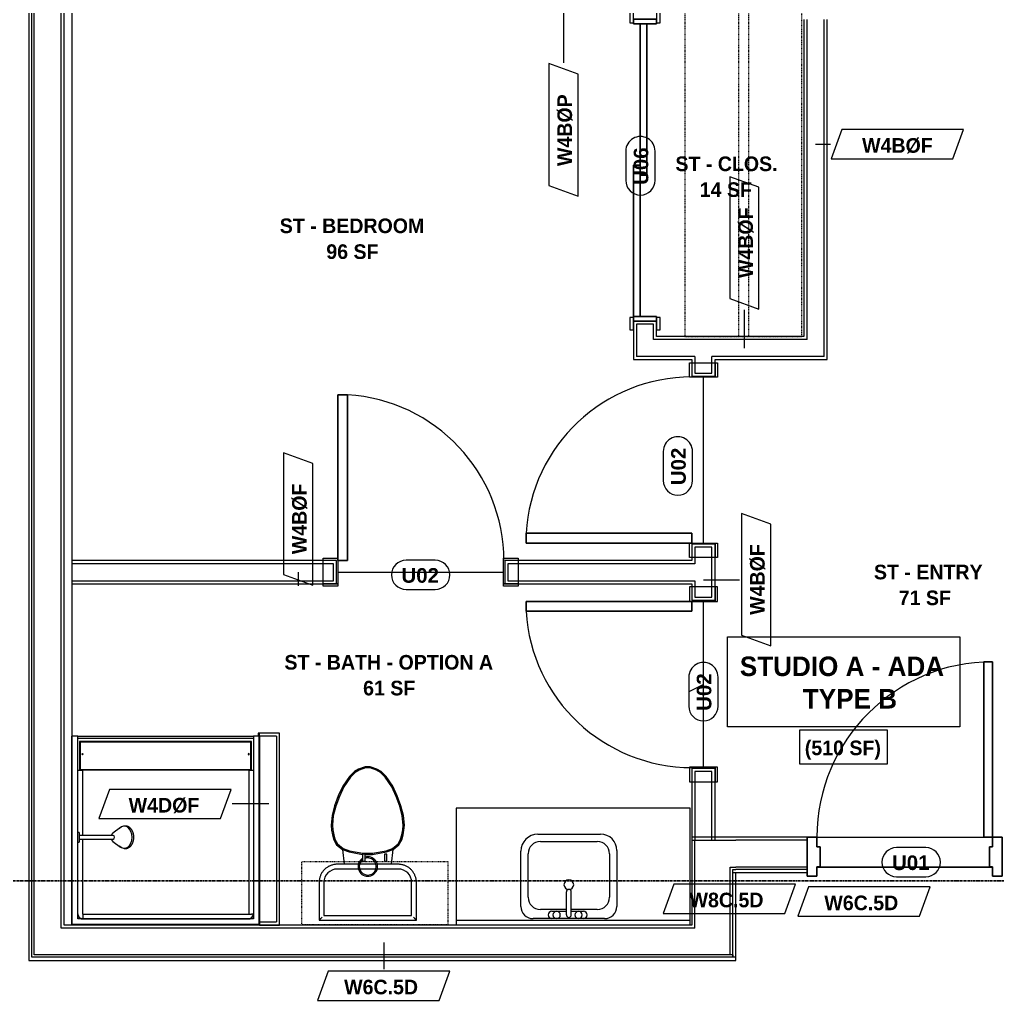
# Model space of a CAD drawing. Header units: inches. Extents: x -4058 to -1781, y 9814 to 12264.
# Drawn here: x -3412.2 to -3211.6, y 10442.7 to 10643.9 of the extents above; entities that cross this region are included whole.
import ezdxf

# ---------------------------------------------------------------- set-up
doc = ezdxf.new("R2010")
doc.units = ezdxf.units.IN
doc.header["$MEASUREMENT"] = 0
doc.linetypes.add('Dash', pattern=[0.25, 0.125, -0.125])
doc.linetypes.add('Grid Line 1_2_', pattern=[0.875, 0.5, -0.125, 0.125, -0.125])
for name, color, linetype, lineweight in [('0-1', 7, 'Continuous', 5), ('0-3', 8, 'Continuous', 9), ('A-AREA-IDEN', 2, 'Continuous', 9), ('A-DOOR-1', 7, 'Continuous', 9), ('A-DOOR-2', 10, 'Continuous', 30), ('A-DOOR-3', 31, 'Continuous', 9), ('A-DOOR-4', 31, 'Continuous', 30), ('A-DOOR-FRAM-2', 10, 'Continuous', 30), ('A-DOOR-FRAM-3', 31, 'Continuous', 30), ('A-DOOR-IDEN', 31, 'Continuous', 9), ('A-FLOR-1', 7, 'Continuous', 9), ('A-FLOR-2', 192, 'Continuous', 9), ('A-WALL', 113, 'Continuous', 18), ('A-WALL-2', 250, 'Continuous', 18), ('A-WALL-3', 113, 'Continuous', 9), ('A-WALL-IDEN', 211, 'Continuous', 9), ('I-WALL-1', 7, 'Continuous', 9), ('P-SANR-FIXT', 6, 'Continuous', 9), ('Q-CASE', 31, 'Continuous', 9), ('Q-CASE-1', 31, 'Dash', 9), ('Q-CASE-HDLN', 31, 'Dash', 9), ('S-GRID-1', 1, 'Grid Line 1_2_', 30)]:
    doc.layers.add(name, color=color, linetype=linetype, lineweight=lineweight)
doc.styles.add('Arial_B', font='arialbd.ttf', dxfattribs={"height": 3})
doc.styles.add('Century Gothic_B', font='GOTHICB.TTF', dxfattribs={"height": 3})
doc.styles.add('Century Gothic_B_1', font='GOTHICB.TTF', dxfattribs={"height": 4})

# ---------------------------------------------------------------- blocks, each defined once
blk = doc.blocks.new('CTR - 1st Phase - Shell_rvt-1-UNIT PLANS - 2ND FLOOR')
at = {"layer": 'A-FLOR-1'}
for p, q in [((-3248.64, 10470.04), (-3212.64, 10470.04)), ((-3212.64, 10470.04), (-3248.64, 10470.04))]:
    blk.add_line(p, q, dxfattribs=at)
blk = doc.blocks.new('HOLLOW METAL - UNIT DOOR-2191978-UNIT PLANS - 2ND FLOOR')
at = {"layer": 'A-DOOR-1'}
blk.add_arc((18, 3.875), 36, 90, 180, dxfattribs=at)
at = {"layer": 'A-DOOR-2'}
for p, q in [((18, 39.875), (16.25, 39.875)), ((16.25, 39.875), (16.25, 3.875)), ((18, 3.875), (18, 39.875)), ((16.25, 3.875), (18, 3.875))]:
    blk.add_line(p, q, dxfattribs=at)
at = {"layer": 'A-DOOR-FRAM-2'}
for p, q in [((-18, 3.875), (-20, 3.875)), ((-20, 3.875), (-20, -4.125)), ((-18, 1.9375), (-18, 3.875)), ((18, 3.875), (18, 1.9375)), ((20, 3.875), (18, 3.875)), ((20, -4.125), (20, 3.875)), ((-17.375, 1.9375), (-18, 1.9375)), ((-17.375, -2.1875), (-17.375, 1.9375)), ((18, 1.9375), (17.375, 1.9375)), ((17.375, 1.9375), (17.375, -2.1875)), ((-18, -4.125), (-18, -2.1875)), ((-18, -2.1875), (-17.375, -2.1875)), ((17.375, -2.1875), (18, -2.1875)), ((18, -2.1875), (18, -4.125)), ((-20, -4.125), (-18, -4.125)), ((18, -4.125), (20, -4.125))]:
    blk.add_line(p, q, dxfattribs=at)
blk = doc.blocks.new('CTR - 1st Phase - Common Walls_rvt-1-UNIT PLANS - 2ND FLOOR')
at = {"layer": 'A-WALL-2'}
for p, q in [((-3409.67, 10451.54), (-3409.67, 10843.41)), ((-3409.17, 10452.04), (-3409.17, 10843.41)), ((-3403.67, 10457.54), (-3403.67, 10843.41)), ((-3273.67, 10475.54), (-3266.42, 10475.54)), ((-3273.67, 10457.54), (-3273.67, 10475.54)), ((-3266.42, 10475.54), (-3265.3, 10475.54)), ((-3250.64, 10475.54), (-3265.3, 10475.54)), ((-3266.42, 10470.04), (-3265.92, 10470.04)), ((-3266.42, 10452.04), (-3266.42, 10470.04)), ((-3265.92, 10470.04), (-3265.3, 10470.04)), ((-3265.92, 10468.91), (-3265.92, 10469.54)), ((-3265.92, 10469.54), (-3265.3, 10469.54)), ((-3265.92, 10468.91), (-3265.92, 10469.54)), ((-3250.64, 10470.04), (-3265.3, 10470.04)), ((-3250.64, 10469.54), (-3265.3, 10469.54)), ((-3265.92, 10468.91), (-3265.3, 10468.91)), ((-3265.92, 10452.04), (-3265.92, 10468.91)), ((-3403.05, 10457.54), (-3403.67, 10457.54)), ((-3274.3, 10457.54), (-3403.05, 10457.54)), ((-3273.67, 10457.54), (-3274.3, 10457.54)), ((-3409.17, 10451.54), (-3409.67, 10451.54)), ((-3403.67, 10452.04), (-3409.17, 10452.04)), ((-3403.05, 10451.54), (-3409.17, 10451.54)), ((-3403.05, 10452.04), (-3403.67, 10452.04)), ((-3274.3, 10452.04), (-3403.05, 10452.04)), ((-3274.3, 10451.54), (-3403.05, 10451.54)), ((-3273.67, 10452.04), (-3274.3, 10452.04)), ((-3265.92, 10451.54), (-3274.3, 10451.54)), ((-3266.42, 10452.04), (-3273.67, 10452.04)), ((-3265.92, 10452.04), (-3266.42, 10452.04)), ((-3265.92, 10452.04), (-3265.92, 10451.54)), ((-3265.92, 10451.54), (-3265.92, 10452.04)), ((-3265.3, 10451.54), (-3265.92, 10451.54))]:
    blk.add_line(p, q, dxfattribs=at)
at = {"layer": 'I-WALL-1'}
for p, q in [((-3410.3, 10843.41), (-3410.3, 10450.91)), ((-3403.05, 10458.16), (-3403.05, 10843.41)), ((-3274.3, 10476.16), (-3274.3, 10458.16)), ((-3273.67, 10476.16), (-3274.3, 10476.16)), ((-3265.3, 10476.16), (-3273.67, 10476.16)), ((-3250.64, 10476.16), (-3265.3, 10476.16)), ((-3265.3, 10468.91), (-3250.64, 10468.91)), ((-3265.3, 10451.54), (-3265.3, 10468.91)), ((-3401.49, 10458.16), (-3403.05, 10458.16)), ((-3322.67, 10458.16), (-3362.99, 10458.16)), ((-3274.3, 10458.16), (-3274.67, 10458.16)), ((-3265.3, 10450.91), (-3265.3, 10451.54)), ((-3410.3, 10450.91), (-3409.67, 10450.91)), ((-3409.67, 10450.91), (-3403.05, 10450.91)), ((-3403.05, 10450.91), (-3274.3, 10450.91)), ((-3274.3, 10450.91), (-3265.3, 10450.91))]:
    blk.add_line(p, q, dxfattribs=at)
at = {"layer": '0-3'}
blk.add_blockref('HOLLOW METAL - UNIT DOOR-2191978-UNIT PLANS - 2ND FLOOR', (-3230.64, 10472.29), dxfattribs=at)
blk = doc.blocks.new('CTR - 1st Phase - Structure_rvt-1-UNIT PLANS - 2ND FLOOR')
at = {"layer": 'S-GRID-1'}
blk.add_line((-1781.27, 10467.19), (-4041.78, 10467.19), dxfattribs=at)
blk = doc.blocks.new('SLIDING - FLUSH - SLIDING - FLUSH - 5-0 x 6-8-3934327-UNIT PLANS - 2ND FLOOR')
at = {"layer": 'A-DOOR-3'}
for p, q in [((-30.25, 3), (-32.75, 3)), ((-32.75, 3), (-32.75, 2.25)), ((-32.75, 2.25), (-30.25, 2.25)), ((-30.25, 2.25), (-30.25, 3)), ((30.25, 3), (30.25, 2.25)), ((32.75, 3), (30.25, 3)), ((30.25, 2.25), (32.75, 2.25)), ((32.75, 2.25), (32.75, 3)), ((-30.25, -2.5), (-32.75, -2.5)), ((-32.75, -2.5), (-32.75, -3.25)), ((-32.75, -3.25), (-30.25, -3.25)), ((-30.25, -3.25), (-30.25, -2.5)), ((32.75, -2.5), (30.25, -2.5)), ((30.25, -2.5), (30.25, -3.25)), ((30.25, -3.25), (32.75, -3.25)), ((32.75, -3.25), (32.75, -2.5))]:
    blk.add_line(p, q, dxfattribs=at)
at = {"layer": 'A-DOOR-4'}
for p, q in [((1, 2.25), (-30, 2.25)), ((-30, 2.25), (-30, 0.87)), ((1, 0.87), (1, 2.25)), ((-30, 0.87), (1, 0.87)), ((30, 0.87), (-1, 0.87)), ((-1, 0.87), (-1, -0.5)), ((30, -0.5), (30, 0.87)), ((-1, -0.5), (30, -0.5))]:
    blk.add_line(p, q, dxfattribs=at)
at = {"layer": 'A-DOOR-FRAM-3'}
for p, q in [((-30, 2.25), (-31, 2.25)), ((-31, 2.25), (-31, -2.5)), ((-30, -2.5), (-30, 2.25)), ((31, 2.25), (30, 2.25)), ((30, 2.25), (30, -2.5)), ((31, -2.5), (31, 2.25)), ((-31, -2.5), (-30, -2.5)), ((30, -2.5), (31, -2.5))]:
    blk.add_line(p, q, dxfattribs=at)
blk = doc.blocks.new('SWING - SINGLE - FLUSH - SWING - FLUSH - 2-10 x 6-8 - PRIVACY-4346068-UNIT PLANS - 2ND FLOOR')
at = {"layer": 'A-DOOR-3'}
for p, q in [((-20, 2.37), (-20, 2.87)), ((-20, 2.87), (-17, 2.87)), ((-20, 2.37), (-17, 2.37)), ((-20, -2.88), (-20, 2.37)), ((-17, 2.37), (-20, 2.37)), ((-17, 2.87), (-17, 2.37)), ((-17, 2.37), (-17, -2.88)), ((17, 2.37), (17, 2.87)), ((17, 2.87), (20, 2.87)), ((17, 2.37), (20, 2.37)), ((17, -2.88), (17, 2.37)), ((20, 2.37), (17, 2.37)), ((20, 2.87), (20, 2.37)), ((20, 2.37), (20, -2.88)), ((-17, -2.88), (-20, -2.88)), ((20, -2.88), (17, -2.88))]:
    blk.add_line(p, q, dxfattribs=at)
blk.add_arc((17, -2.38), 34.07, 180, 266.6343, dxfattribs=at)
at = {"layer": 'A-DOOR-4'}
for p, q in [((15, -2.38), (15, -36.38)), ((17, -2.38), (15, -2.38)), ((17, -2.38), (17, -36.38)), ((17, -36.38), (15, -36.38))]:
    blk.add_line(p, q, dxfattribs=at)
blk = doc.blocks.new('OD_CW_Closet - OD_CW_Closet-3786619-UNIT PLANS - 2ND FLOOR')
at = {"layer": 'Q-CASE-HDLN'}
for p, q in [((68.99, 24), (0.74, 24)), ((0.74, 24), (0.74, 0)), ((68.99, 0), (68.99, 24)), ((0.74, 13), (68.99, 13)), ((0.74, 11), (68.99, 11)), ((0.74, 0), (68.99, 0))]:
    blk.add_line(p, q, dxfattribs=at)
blk = doc.blocks.new('SWING - SINGLE - FLUSH - SWING - FLUSH - 2-10 x 6-8 - PRIVACY-4346070-UNIT PLANS - 2ND FLOOR')
at = {"layer": 'A-DOOR-3'}
for p, q in [((-20, 2.37), (-20, 2.87)), ((-20, 2.87), (-17, 2.87)), ((-20, 2.37), (-17, 2.37)), ((-20, -2.88), (-20, 2.37)), ((-17, 2.37), (-20, 2.37)), ((-17, 2.87), (-17, 2.37)), ((-17, 2.37), (-17, -2.88)), ((17, 2.37), (17, 2.87)), ((17, 2.87), (20, 2.87)), ((17, 2.37), (20, 2.37)), ((17, -2.88), (17, 2.37)), ((20, 2.37), (17, 2.37)), ((20, 2.87), (20, 2.37)), ((20, 2.37), (20, -2.88)), ((-17, -2.88), (-20, -2.88)), ((20, -2.88), (17, -2.88))]:
    blk.add_line(p, q, dxfattribs=at)
blk.add_arc((17, -2.38), 34.07, 180, 266.6343, dxfattribs=at)
at = {"layer": 'A-DOOR-4'}
for p, q in [((15, -2.38), (15, -36.38)), ((17, -2.38), (15, -2.38)), ((17, -2.38), (17, -36.38)), ((17, -36.38), (15, -36.38))]:
    blk.add_line(p, q, dxfattribs=at)
blk = doc.blocks.new('M_Sink Vanity-Square - 500 x 440mm-1372835-UNIT PLANS - 2ND FLOOR')
at = {"layer": 'P-SANR-FIXT'}
for p, q in [((-5.72, 10.23), (7.14, 10.23)), ((-5.22, 8.73), (6.46, 8.73)), ((-9.22, -4.59), (-9.22, 6.73)), ((-7.72, -2.72), (-7.72, 6.23)), ((8.96, 6.23), (8.96, -2.72)), ((10.46, 6.91), (10.46, -4.59)), ((0.12, -6.33), (0.12, -1.59)), ((1.12, -6.33), (1.12, -1.59)), ((0.12, -5.22), (-5.22, -5.22)), ((-2.88, -5.59), (0.12, -5.59)), ((6.46, -5.22), (1.12, -5.22)), ((1.12, -5.59), (3.62, -5.59)), ((7.96, -7.09), (-6.72, -7.09)), ((3.62, -7.09), (-2.88, -7.09))]:
    blk.add_line(p, q, dxfattribs=at)
for centre, radius, start, end in [((-5.72, 6.73), 3.5, 90, 180), ((7.14, 6.91), 3.32, 360, 90), ((-5.22, 6.23), 2.5, 90, 180), ((6.46, 6.23), 2.5, 360, 90), ((0.62, -0.13), 1, 360, 180), ((0.62, -0.13), 1, 180, 0), ((0.62, -1.59), 0.5, 360, 180), ((-5.22, -2.72), 2.5, 180, 270), ((6.46, -2.72), 2.5, 270, 360), ((-6.72, -4.59), 2.5, 180, 270), ((-2.88, -6.34), 0.75, 90, 270), ((-1.88, -6.34), 0.75, 360, 180), ((2.62, -6.34), 0.75, 0, 180), ((3.62, -6.34), 0.75, 270, 90), ((7.96, -4.59), 2.5, 270, 0), ((-1.88, -6.34), 0.75, 180, 0), ((0.62, -6.33), 0.5, 180, 0), ((2.62, -6.34), 0.75, 180, 0)]:
    blk.add_arc(centre, radius, start, end, dxfattribs=at)
blk = doc.blocks.new('Toilet-Domestic-3D - Toilet-Domestic-3D-1352612-UNIT PLANS - 2ND FLOOR')
at = {"layer": 'P-SANR-FIXT'}
for p, q in [((-9.98, 19.48), (-9.98, 11.75)), ((9.98, 19.48), (-9.98, 19.48)), ((-9.86, 19.36), (-9.98, 19.48)), ((9, 18.5), (-9, 18.5)), ((-9, 18.5), (-9, 11.75)), ((-9, 18.5), (-9, 11.75)), ((9, 18.5), (-9, 18.5)), ((9, 11.75), (9, 18.5)), ((9, 11.75), (9, 18.5)), ((9.98, 19.48), (9.86, 19.36)), ((9.98, 11.75), (9.98, 19.48)), ((-6.25, 9), (6.25, 9)), ((-6.25, 9), (6.25, 9)), ((-6.25, 8.02), (6.25, 8.02)), ((-4.86, 8.02), (-5.21, 5)), ((5.21, 5), (4.86, 8.02)), ((-5.21, 5), (-6.4, 4)), ((-5.08, 4.78), (-6.21, 3.84)), ((-3.84, 5.5), (-5.21, 5)), ((-5.21, 5), (-5.08, 4.78)), ((-3.77, 5.26), (-5.08, 4.78)), ((-1, 6), (-3.84, 5.5)), ((-3.84, 5.5), (-3.77, 5.26)), ((-0.98, 5.75), (-3.77, 5.26)), ((-1, 6), (-0.98, 5.75)), ((0.56, 6), (-1, 6)), ((0.98, 5.75), (-0.98, 5.75)), ((1, 5.98), (0.98, 5.75)), ((3.77, 5.26), (0.98, 5.75)), ((3.84, 5.5), (1.05, 5.99)), ((3.84, 5.5), (3.77, 5.26)), ((5.08, 4.78), (3.77, 5.26)), ((5.21, 5), (3.84, 5.5)), ((5.21, 5), (5.08, 4.78)), ((6.21, 3.84), (5.08, 4.78)), ((6.4, 4), (5.21, 5)), ((-6.97, 3), (-7.24, 2)), ((-6.73, 2.9), (-6.99, 1.95)), ((-6.4, 4), (-6.97, 3)), ((-6.97, 3), (-6.73, 2.9)), ((-6.21, 3.84), (-6.73, 2.9)), ((-6.21, 3.84), (-6.4, 4)), ((6.4, 4), (6.21, 3.84)), ((6.73, 2.9), (6.21, 3.84)), ((6.97, 3), (6.4, 4)), ((6.97, 3), (6.73, 2.9)), ((6.99, 1.95), (6.73, 2.9)), ((7.24, 2), (6.97, 3)), ((-7.41, 1), (-7.5, 0)), ((-7.24, 2), (-7.41, 1)), ((-7.41, 1), (-7.16, 0.96)), ((-7.16, 0.96), (-7.25, 0)), ((-7.24, 2), (-6.99, 1.95)), ((-6.99, 1.95), (-7.16, 0.96)), ((7.24, 2), (6.99, 1.95)), ((7.16, 0.96), (6.99, 1.95)), ((7.41, 1), (7.16, 0.96)), ((7.25, 0), (7.16, 0.96)), ((7.41, 1), (7.24, 2)), ((7.5, 0), (7.25, 0)), ((7.5, 0), (7.41, 1)), ((-7.5, 0), (-7.25, 0)), ((-7.5, 0), (-7.33, -1.99)), ((-7.33, -1.99), (-7.08, -1.95)), ((-7.33, -1.99), (-6.79, -4)), ((-7.25, 0), (-7.08, -1.95)), ((-7.08, -1.95), (-6.55, -3.92)), ((6.55, -3.92), (7.08, -1.95)), ((6.79, -4), (7.33, -1.99)), ((7.08, -1.95), (7.25, 0)), ((7.33, -1.99), (7.08, -1.95)), ((7.33, -1.99), (7.5, 0)), ((-6.79, -4), (-6.55, -3.92)), ((-6.79, -4), (-6.06, -6)), ((-6.55, -3.92), (-5.83, -5.9)), ((5.83, -5.9), (6.55, -3.92)), ((6.06, -6), (6.79, -4)), ((6.79, -4), (6.55, -3.92)), ((-6.06, -6), (-5.83, -5.9)), ((-6.06, -6), (-5.13, -8)), ((-5.83, -5.9), (-4.91, -7.88)), ((4.91, -7.88), (5.83, -5.9)), ((5.13, -8), (6.06, -6)), ((6.06, -6), (5.83, -5.9)), ((-5.13, -8), (-4.91, -7.88)), ((-5.13, -8), (-3.74, -10)), ((-4.91, -7.88), (-3.55, -9.84)), ((3.55, -9.84), (4.91, -7.88)), ((3.74, -10), (5.13, -8)), ((5.13, -8), (4.91, -7.88)), ((-3.74, -10), (-3.55, -9.84)), ((-3.74, -10), (-2.74, -11)), ((-3.55, -9.84), (-2.59, -10.8)), ((2.59, -10.8), (3.55, -9.84)), ((2.74, -11), (3.74, -10)), ((3.74, -10), (3.55, -9.84)), ((-2.74, -11), (-2.59, -10.8)), ((-2.74, -11), (-1.87, -11.5)), ((-2.59, -10.8), (-1.77, -11.27)), ((-1.87, -11.5), (-1.77, -11.27)), ((-1.87, -11.5), (-0.5, -12)), ((-1.77, -11.27), (-0.46, -11.75)), ((-0.5, -12), (-0.46, -11.75)), ((-0.5, -12), (0.5, -12)), ((-0.46, -11.75), (0.46, -11.75)), ((0.46, -11.75), (1.77, -11.27)), ((0.5, -12), (0.46, -11.75)), ((0.5, -12), (1.87, -11.5)), ((1.77, -11.27), (2.59, -10.8)), ((1.87, -11.5), (1.77, -11.27)), ((1.87, -11.5), (2.74, -11)), ((2.74, -11), (2.59, -10.8))]:
    blk.add_line(p, q, dxfattribs=at)
at = {"layer": 'P-SANR-FIXT', "flags": 128}
for points in [[(-9.98, 11.75), (-9.97, 11.6), (-9.97, 11.45), (-9.95, 11.3), (-9.93, 11.16), (-9.9, 11.01), (-9.87, 10.86), (-9.83, 10.72), (-9.79, 10.58), (-9.74, 10.44), (-9.68, 10.3), (-9.62, 10.16), (-9.56, 10.03), (-9.48, 9.9), (-9.41, 9.77), (-9.33, 9.65), (-9.24, 9.52), (-9.15, 9.41), (-9.05, 9.29), (-8.95, 9.18), (-8.85, 9.08), (-8.74, 8.97), (-8.62, 8.88), (-8.51, 8.78), (-8.39, 8.7), (-8.26, 8.61), (-8.14, 8.54), (-8.01, 8.46), (-7.87, 8.4), (-7.74, 8.33), (-7.6, 8.28), (-7.46, 8.22), (-7.32, 8.18), (-7.17, 8.14), (-7.03, 8.11), (-6.88, 8.08), (-6.74, 8.05), (-6.59, 8.04), (-6.44, 8.03), (-6.29, 8.02), (-6.25, 8.02)], [(6.25, 8.02), (6.4, 8.03), (6.55, 8.03), (6.7, 8.05), (6.84, 8.07), (6.99, 8.1), (7.14, 8.13), (7.28, 8.17), (7.42, 8.21), (7.56, 8.26), (7.7, 8.32), (7.84, 8.38), (7.97, 8.44), (8.1, 8.52), (8.23, 8.59), (8.35, 8.67), (8.48, 8.76), (8.59, 8.85), (8.71, 8.95), (8.82, 9.05), (8.92, 9.15), (9.03, 9.26), (9.12, 9.38), (9.22, 9.49), (9.3, 9.61), (9.39, 9.74), (9.46, 9.86), (9.54, 9.99), (9.6, 10.13), (9.67, 10.26), (9.72, 10.4), (9.78, 10.54), (9.82, 10.68), (9.86, 10.83), (9.89, 10.97), (9.92, 11.12), (9.95, 11.26), (9.96, 11.41), (9.97, 11.56), (9.98, 11.71), (9.98, 11.75)]]:
    blk.add_lwpolyline(points, dxfattribs=at)
at = {"layer": 'P-SANR-FIXT'}
for centre, radius, start, end in [((-6.25, 11.75), 2.75, 180, 270), ((-6.25, 11.75), 2.75, 180, 270), ((0, 8.48), 2, 360, 286.863), ((0, 8.48), 1.75, 360, 289.017), ((6.25, 11.75), 2.75, 270, 360), ((6.25, 11.75), 2.75, 270, 360), ((0, 8.48), 2, 302.0714, 360), ((0, 8.48), 1.75, 308.7554, 360)]:
    blk.add_arc(centre, radius, start, end, dxfattribs=at)
for points in [[(-9.98, 19.48), (-9.98, 19.48), (-9.98, 19.48), (-9.98, 19.48)], [(9.98, 19.48), (9.98, 19.48), (9.98, 19.48), (9.98, 19.48)]]:
    blk.add_open_spline(points, degree=3, dxfattribs=at)
for points, knots in [([(-9.37, 18.87), (-9.41, 18.91), (-9.47, 18.97), (-9.55, 19.05), (-9.6, 19.1), (-9.66, 19.16), (-9.71, 19.21), (-9.75, 19.25), (-9.78, 19.28), (-9.8, 19.3), (-9.82, 19.32), (-9.85, 19.35), (-9.86, 19.36), (-9.86, 19.36)], [0, 0, 0, 0, 0.166667, 0.25, 0.333333, 0.416667, 0.5, 0.583333, 0.666667, 0.708333, 0.75, 0.833333, 1, 1, 1, 1]), ([(9.86, 19.36), (9.86, 19.36), (9.85, 19.35), (9.82, 19.32), (9.8, 19.3), (9.78, 19.28), (9.75, 19.25), (9.71, 19.21), (9.66, 19.16), (9.6, 19.1), (9.55, 19.05), (9.47, 18.97), (9.41, 18.91), (9.37, 18.87)], [-1, -1, -1, -1, -0.833333, -0.75, -0.708333, -0.666667, -0.583333, -0.5, -0.416667, -0.333333, -0.25, -0.166667, 0, 0, 0, 0])]:
    blk.add_open_spline(points, degree=3, knots=knots, dxfattribs=at)
blk = doc.blocks.new('Bath Vanity - Bath Vanity 48_-3150017-UNIT PLANS - 2ND FLOOR')
at = {"layer": 'Q-CASE'}
for p, q in [((24.74, 24), (-23.26, 24)), ((-23.26, 24), (-23.26, 1)), ((24.74, 1), (24.74, 24))]:
    blk.add_line(p, q, dxfattribs=at)
blk = doc.blocks.new('BATHROOM MIRROR - BATHROOM MIRROR 48_-3123886-UNIT PLANS - 2ND FLOOR')
at = {"layer": 'Q-CASE'}
for p, q in [((-23.26, -23), (24.74, -23)), ((-23.26, -23), (-23.26, -24)), ((24.74, -24), (-23.26, -24)), ((24.74, -24), (24.74, -23))]:
    blk.add_line(p, q, dxfattribs=at)
blk = doc.blocks.new('300 Series Wall Hung Cabinet_326 - 30_-2909953-UNIT PLANS - 2ND FLOOR')
at = {"layer": 'Q-CASE'}
for p, q in [((-2.01, 14.69), (-2.5, 14.69)), ((-2.5, 14.69), (-2.5, 13.19)), ((-2.01, 13.19), (-2.01, 14.69)), ((2.49, 14.69), (2, 14.69)), ((2, 14.69), (2, 13.19)), ((2.49, 13.19), (2.49, 14.69)), ((-2.01, 13.19), (-2.5, 13.19)), ((2.49, 13.19), (2, 13.19))]:
    blk.add_line(p, q, dxfattribs=at)
at = {"layer": 'Q-CASE-1'}
for p, q in [((-15, 0.19), (-15, 13.19)), ((-15, 13.19), (15, 13.19)), ((15, 13.19), (15, 0.19)), ((15, 0.19), (-15, 0.19))]:
    blk.add_line(p, q, dxfattribs=at)
blk = doc.blocks.new('SWING - SINGLE - FLUSH - SWING - FLUSH - 2-10 x 6-8 - PRIVACY-4346067-UNIT PLANS - 2ND FLOOR')
at = {"layer": 'A-DOOR-3'}
for p, q in [((-17, 2.87), (-20, 2.87)), ((-20, 2.87), (-20, -2.38)), ((-17, -2.38), (-17, 2.87)), ((20, 2.87), (17, 2.87)), ((17, 2.87), (17, -2.38)), ((20, -2.38), (20, 2.87)), ((-20, -2.38), (-17, -2.38)), ((-17, -2.38), (-20, -2.38)), ((-20, -2.38), (-20, -2.88)), ((-20, -2.88), (-17, -2.88)), ((-17, -2.88), (-17, -2.38)), ((17, -2.38), (20, -2.38)), ((20, -2.38), (17, -2.38)), ((17, -2.38), (17, -2.88)), ((17, -2.88), (20, -2.88)), ((20, -2.88), (20, -2.38))]:
    blk.add_line(p, q, dxfattribs=at)
blk.add_arc((17, 2.37), 34.07, 93.3657, 180, dxfattribs=at)
at = {"layer": 'A-DOOR-4'}
for p, q in [((15, 2.37), (15, 36.38)), ((17, 36.38), (15, 36.38)), ((17, 2.37), (17, 36.38)), ((17, 2.37), (15, 2.37))]:
    blk.add_line(p, q, dxfattribs=at)
blk = doc.blocks.new('The Shower - The Shower-4050272-UNIT PLANS - 2ND FLOOR')
at = {"layer": 'P-SANR-FIXT'}
for p, q in [((0, -0.5), (38.5, -0.5)), ((0, -39.25), (0, -0.5)), ((0.12, -39.25), (0.12, -0.63)), ((0.12, -0.63), (38.38, -0.63)), ((1.25, -39.25), (1.25, -1.75)), ((1.25, -1.75), (37.25, -1.75)), ((1.58, -2.01), (1.51, -2.08)), ((1.73, -1.9), (1.7, -1.92)), ((2.01, -1.78), (1.93, -1.8)), ((36.25, -1.77), (2.25, -1.77)), ((36.25, -1.77), (36.25, -1.75)), ((36.57, -1.8), (36.49, -1.78)), ((36.8, -1.92), (36.77, -1.9)), ((36.99, -2.08), (36.92, -2.01)), ((37.25, -1.75), (37.25, -17.52)), ((38.38, -0.63), (38.38, -39.25)), ((38.5, -0.5), (38.5, -39.25)), ((1.3, -2.43), (1.28, -2.51)), ((1.38, -2.26), (1.37, -2.28)), ((1.42, -2.2), (1.4, -2.23)), ((2.2, -32.27), (2.2, -2.75)), ((36.25, -2.7), (2.25, -2.7)), ((36.3, -18.11), (36.3, -2.75)), ((37.1, -2.23), (37.08, -2.2)), ((37.13, -2.28), (37.12, -2.26)), ((37.22, -2.51), (37.2, -2.43)), ((36.3, -32.27), (36.3, -18.89)), ((37.25, -19.48), (37.25, -39.25)), ((1.62, -32.27), (1.62, -38.13)), ((36.75, -32.38), (1.75, -32.38)), ((1.75, -32.38), (1.75, -38)), ((2.2, -32.27), (36.3, -32.27)), ((36.75, -38), (36.75, -32.38)), ((36.88, -38.13), (36.88, -32.27)), ((1.62, -38.13), (36.88, -38.13)), ((1.75, -38), (36.75, -38)), ((0.12, -39.25), (0, -39.25)), ((0.12, -39.25), (1.25, -39.25)), ((1.25, -38.75), (37.25, -38.75)), ((1.25, -39.25), (1.25, -38.75)), ((37.25, -39.25), (1.25, -39.25)), ((37.25, -38.75), (37.25, -39.25)), ((37.25, -39.25), (38.38, -39.25)), ((38.5, -39.25), (38.38, -39.25))]:
    blk.add_line(p, q, dxfattribs=at)
for centre, radius, start, end in [((2.25, -2.75), 1, 90, 180), ((36.25, -2.75), 1, 0, 90), ((2.2, -35.56), 0.125, 0, 180), ((2.2, -35.56), 0.125, 180, 0), ((36.3, -35.56), 0.125, 0, 180), ((36.3, -35.56), 0.125, 180, 0)]:
    blk.add_arc(centre, radius, start, end, dxfattribs=at)
for centre, major_axis, start_param, end_param in [((2.2, -32.28), (0.95, 0), 1.570796, 3.141593), ((36.3, -32.28), (-0.95, 0), 3.141593, 4.712389)]:
    blk.add_ellipse(centre, major_axis=major_axis, ratio=0.019505, start_param=start_param, end_param=end_param, dxfattribs=at)
for points, knots in [([(2.25, -1.77), (2.19, -1.77), (2.06, -1.78), (1.8, -1.86), (1.53, -2.04), (1.34, -2.32), (1.26, -2.57), (1.25, -2.7), (1.25, -2.77)], [-0.001856, -0.001856, -0.001856, -0.001856, 0.123376, 0.248608, 0.499072, 0.749536, 0.874768, 1, 1, 1, 1]), ([(1.38, -2.25), (1.41, -2.21), (1.47, -2.12), (1.55, -2.04), (1.59, -2)], [-0.666048, -0.666048, -0.666048, -0.666048, -0.5714286, -0.4597287, -0.4597287, -0.4597287, -0.4597287]), ([(1.75, -1.88), (1.77, -1.87), (1.86, -1.82), (2.03, -1.77), (2.17, -1.75), (2.25, -1.75)], [-0.332096, -0.332096, -0.332096, -0.332096, -0.2857143, -0.1428571, 0, 0, 0, 0]), ([(36.25, -1.75), (36.31, -1.75), (36.42, -1.76), (36.59, -1.8), (36.7, -1.85), (36.75, -1.88)], [-1, -1, -1, -1, -0.8928571, -0.7857143, -0.6665409, -0.6665409, -0.6665409, -0.6665409]), ([(37.25, -2.77), (37.25, -2.7), (37.24, -2.57), (37.16, -2.32), (36.98, -2.04), (36.7, -1.86), (36.45, -1.78), (36.32, -1.77), (36.25, -1.77)], [-0.001856, -0.001856, -0.001856, -0.001856, 0.123376, 0.248608, 0.499072, 0.749536, 0.874768, 1, 1, 1, 1]), ([(36.75, -1.88), (36.79, -1.91), (36.89, -1.97), (36.97, -2.05), (37.01, -2.11)], [-0.666048, -0.666048, -0.666048, -0.666048, -0.5714286, -0.4462442, -0.4462442, -0.4462442, -0.4462442]), ([(2.25, -2.7), (2.24, -2.7), (2.24, -2.7), (2.23, -2.7), (2.22, -2.71), (2.22, -2.71), (2.21, -2.72), (2.21, -2.73), (2.2, -2.74), (2.2, -2.74), (2.2, -2.75), (2.2, -2.75)], [-1, -1, -1, -1, -0.833333, -0.75, -0.666667, -0.583333, -0.416667, -0.333333, -0.208333, -0.083333, 0, 0, 0, 0]), ([(36.3, -2.75), (36.3, -2.74), (36.3, -2.74), (36.3, -2.73), (36.29, -2.72), (36.29, -2.72), (36.28, -2.71), (36.27, -2.71), (36.26, -2.7), (36.26, -2.7), (36.25, -2.7), (36.25, -2.7)], [-1, -1, -1, -1, -0.833333, -0.75, -0.666667, -0.583333, -0.416667, -0.333333, -0.208333, -0.083333, 0, 0, 0, 0]), ([(37.12, -2.25), (37.13, -2.27), (37.16, -2.33), (37.18, -2.38), (37.19, -2.42)], [-0.332096, -0.332096, -0.332096, -0.332096, -0.2857143, -0.2167295, -0.2167295, -0.2167295, -0.2167295])]:
    blk.add_open_spline(points, degree=3, knots=knots, dxfattribs=at)
for points in [[(1.63, -1.97), (1.67, -1.94), (1.71, -1.91), (1.75, -1.88)], [(36.25, -2.7), (36.25, -2.62), (36.25, -2.45), (36.25, -2.22), (36.25, -2.03), (36.25, -1.88), (36.25, -1.82), (36.25, -1.8)], [(1.25, -2.75), (1.25, -2.74), (1.25, -2.72), (1.25, -2.71)], [(2.2, -2.75), (2.12, -2.75), (1.95, -2.75), (1.72, -2.75), (1.52, -2.76), (1.37, -2.76), (1.27, -2.76), (1.25, -2.77), (1.25, -2.77)], [(1.35, -2.32), (1.36, -2.3), (1.37, -2.27), (1.38, -2.25)], [(37.05, -2.15), (37.07, -2.18), (37.09, -2.21), (37.12, -2.25)], [(37.25, -2.67), (37.25, -2.7), (37.25, -2.72), (37.25, -2.75)]]:
    blk.add_open_spline(points, degree=3, dxfattribs=at)
blk = doc.blocks.new('Shower Head - Shower Head-3260035-UNIT PLANS - 2ND FLOOR')
at = {"layer": 'P-SANR-FIXT'}
for p, q in [((-2.28, 9.81), (-2.28, 9.54)), ((-2.02, 8.78), (-0.84, 7.19)), ((0.84, 7.19), (2.02, 8.78)), ((2.28, 9.54), (2.28, 9.81)), ((-0.39, 7.27), (-0.39, 6.01)), ((0.39, 6.01), (0.39, 7.27)), ((-0.98, 0.26), (-0.98, 0)), ((-0.98, 0.26), (0.98, 0.26)), ((-0.39, 1), (-0.39, 0.26)), ((0.39, 0.26), (0.39, 1)), ((0.98, 0), (0.98, 0.26)), ((0.98, 0), (-0.98, 0))]:
    blk.add_line(p, q, dxfattribs=at)
at = {"layer": 'P-SANR-FIXT', "flags": 128}
for points in [[(0, 11.49), (-0.09, 11.49), (-0.18, 11.48), (-0.27, 11.48), (-0.35, 11.47), (-0.44, 11.46), (-0.53, 11.44), (-0.62, 11.43), (-0.7, 11.41), (-0.79, 11.39), (-0.87, 11.36), (-0.95, 11.34), (-1.03, 11.31), (-1.11, 11.28), (-1.19, 11.25), (-1.26, 11.21), (-1.34, 11.17), (-1.41, 11.13), (-1.48, 11.09), (-1.55, 11.05), (-1.61, 11), (-1.68, 10.95), (-1.74, 10.9), (-1.8, 10.85), (-1.85, 10.8), (-1.9, 10.74), (-1.95, 10.69), (-2, 10.63), (-2.04, 10.57), (-2.08, 10.51), (-2.12, 10.44), (-2.15, 10.38), (-2.18, 10.31), (-2.21, 10.25), (-2.23, 10.18), (-2.25, 10.11), (-2.26, 10.04), (-2.27, 9.97), (-2.28, 9.9), (-2.28, 9.83), (-2.28, 9.81)], [(2.28, 9.81), (2.28, 9.88), (2.28, 9.95), (2.27, 10.02), (2.25, 10.09), (2.24, 10.16), (2.21, 10.23), (2.19, 10.3), (2.16, 10.36), (2.13, 10.43), (2.09, 10.49), (2.05, 10.55), (2.01, 10.61), (1.97, 10.67), (1.92, 10.73), (1.86, 10.79), (1.81, 10.84), (1.75, 10.89), (1.69, 10.94), (1.63, 10.99), (1.57, 11.04), (1.5, 11.08), (1.43, 11.12), (1.36, 11.16), (1.28, 11.2), (1.21, 11.24), (1.13, 11.27), (1.05, 11.3), (0.97, 11.33), (0.89, 11.36), (0.81, 11.38), (0.72, 11.4), (0.64, 11.42), (0.55, 11.44), (0.47, 11.45), (0.38, 11.46), (0.29, 11.47), (0.2, 11.48), (0.11, 11.49), (0.02, 11.49), (0, 11.49)], [(-0.84, 7.19), (-0.81, 7.16), (-0.79, 7.13), (-0.76, 7.1), (-0.73, 7.08), (-0.7, 7.05), (-0.68, 7.03), (-0.65, 7.01), (-0.62, 6.98), (-0.59, 6.97), (-0.56, 6.95), (-0.53, 6.93), (-0.49, 6.91), (-0.46, 6.9), (-0.43, 6.89), (-0.4, 6.87)], [(0.39, 6.87), (0.43, 6.88), (0.46, 6.9), (0.49, 6.91), (0.52, 6.93), (0.55, 6.94), (0.58, 6.96), (0.61, 6.98), (0.64, 7), (0.67, 7.03), (0.7, 7.05), (0.73, 7.07), (0.76, 7.1), (0.78, 7.13), (0.81, 7.16), (0.83, 7.19), (0.84, 7.19)], [(-0.39, 6.01), (-0.39, 5.81), (-0.39, 5.6), (-0.39, 5.38), (-0.39, 5.15), (-0.39, 4.92), (-0.39, 4.68), (-0.39, 4.43), (-0.39, 4.18), (-0.39, 3.93), (-0.39, 3.67), (-0.39, 3.4), (-0.39, 3.13), (-0.39, 2.86), (-0.39, 2.59), (-0.39, 2.31), (-0.39, 2.03), (-0.39, 1.75), (-0.39, 1.46), (-0.39, 1.18), (-0.39, 1)], [(0.39, 1), (0.39, 1.29), (0.39, 1.57), (0.39, 1.85), (0.39, 2.13), (0.39, 2.41), (0.39, 2.69), (0.39, 2.96), (0.39, 3.23), (0.39, 3.5), (0.39, 3.76), (0.39, 4.02), (0.39, 4.27), (0.39, 4.52), (0.39, 4.77), (0.39, 5), (0.39, 5.23), (0.39, 5.46), (0.39, 5.67), (0.39, 5.88), (0.39, 6.01)]]:
    blk.add_lwpolyline(points, dxfattribs=at)
at = {"layer": 'P-SANR-FIXT'}
for centre, major_axis, start_param, end_param in [((0, 9.54), (-2.28, 0), 4.712389, 6.956384), ((0, 9.54), (2.28, 0), 5.609987, 7.853982), ((0, 7.27), (-0.394, 0), 4.712389, 6.283185), ((0, 7.27), (0.394, 0), 0, 1.570796)]:
    blk.add_ellipse(centre, major_axis=major_axis, ratio=0.707107, start_param=start_param, end_param=end_param, dxfattribs=at)
blk = doc.blocks.new('Wall Tag - Arch Wall-3956453-UNIT PLANS - 2ND FLOOR')
at = {"layer": 'A-WALL-IDEN'}
for p, q in [((-0.3561, 0.0937), (-0.4244, -0.0937)), ((0.4244, 0.0937), (-0.3561, 0.0937)), ((0.3561, -0.0937), (0.4244, 0.0937)), ((-0.4244, -0.0937), (0.3561, -0.0937))]:
    blk.add_line(p, q, dxfattribs=at)
blk = doc.blocks.new('Door Tag - Type Mark-2601225-UNIT PLANS - 2ND FLOOR')
at = {"layer": 'A-DOOR-IDEN'}
for p, q in [((0.09375, 0.09375), (-0.09375, 0.09375)), ((-0.09375, -0.09375), (0.09375, -0.09375))]:
    blk.add_line(p, q, dxfattribs=at)
for centre, start, end in [((-0.09375, 0), 90, 270), ((0.09375, 0), 270, 90)]:
    blk.add_arc(centre, 0.09375, start, end, dxfattribs=at)

msp = doc.modelspace()

# ---------------------------------------------------------------- linework, layer by layer
at = {"layer": 'A-AREA-IDEN', "flags": 128}
for points in [[(-3267.02, 10517.3), (-3219.32, 10517.3), (-3219.32, 10498.85), (-3267.02, 10498.85)], [(-3252.13, 10498.17), (-3234.21, 10498.17), (-3234.21, 10491.17), (-3252.13, 10491.17)]]:
    msp.add_lwpolyline(points, close=True, dxfattribs=at)
at = {"layer": 'A-DOOR-IDEN'}
msp.add_line((-3271.92, 10507.53), (-3274.92, 10506.03), dxfattribs=at)
at = {"layer": 'A-FLOR-2'}
for p, q in [((-3401.49, 10647.16), (-3401.49, 10532.91)), ((-3271.92, 10536.53), (-3271.92, 10570.53)), ((-3346.92, 10530.53), (-3312.92, 10530.53)), ((-3401.49, 10528.16), (-3401.49, 10496.91)), ((-3271.92, 10490.53), (-3271.92, 10524.53)), ((-3248.64, 10476.16), (-3214.39, 10476.16))]:
    msp.add_line(p, q, dxfattribs=at)
at = {"layer": 'A-WALL'}
for p, q in [((-3250.67, 10578.28), (-3250.67, 10643.91)), ((-3247.17, 10574.78), (-3247.17, 10643.91)), ((-3282.17, 10581.41), (-3285.67, 10581.41)), ((-3285.67, 10581.41), (-3285.67, 10574.78)), ((-3282.17, 10578.28), (-3282.17, 10581.41)), ((-3250.67, 10578.28), (-3282.17, 10578.28)), ((-3273.67, 10574.78), (-3285.67, 10574.78)), ((-3273.67, 10574.78), (-3273.67, 10571.41)), ((-3270.17, 10571.41), (-3270.17, 10574.78)), ((-3247.17, 10574.78), (-3270.17, 10574.78)), ((-3273.67, 10571.41), (-3270.17, 10571.41)), ((-3273.67, 10535.66), (-3273.67, 10532.28)), ((-3270.17, 10535.66), (-3273.67, 10535.66)), ((-3270.17, 10525.41), (-3270.17, 10535.66)), ((-3347.8, 10532.28), (-3401.49, 10532.28)), ((-3347.8, 10528.78), (-3347.8, 10532.28)), ((-3312.05, 10532.28), (-3312.05, 10528.78)), ((-3273.67, 10532.28), (-3312.05, 10532.28)), ((-3401.49, 10528.78), (-3347.8, 10528.78)), ((-3312.05, 10528.78), (-3273.67, 10528.78)), ((-3273.67, 10528.78), (-3273.67, 10525.41)), ((-3273.67, 10525.41), (-3270.17, 10525.41)), ((-3362.99, 10496.91), (-3362.99, 10497.53)), ((-3359.49, 10496.91), (-3362.99, 10496.91)), ((-3359.49, 10496.91), (-3359.49, 10458.78)), ((-3273.67, 10489.66), (-3273.67, 10475.54)), ((-3270.17, 10489.66), (-3273.67, 10489.66)), ((-3270.17, 10475.54), (-3270.17, 10489.66)), ((-3362.99, 10458.78), (-3359.49, 10458.78))]:
    msp.add_line(p, q, dxfattribs=at)
at = {"layer": 'A-WALL-3'}
for p, q in [((-3251.3, 10643.91), (-3251.3, 10578.91)), ((-3246.55, 10574.16), (-3246.55, 10643.91)), ((-3281.55, 10582.03), (-3286.3, 10582.03)), ((-3286.3, 10582.03), (-3286.3, 10574.16)), ((-3281.55, 10578.91), (-3281.55, 10582.03)), ((-3251.3, 10578.91), (-3281.55, 10578.91)), ((-3286.3, 10574.16), (-3274.3, 10574.16)), ((-3274.3, 10574.16), (-3274.3, 10570.78)), ((-3269.55, 10570.78), (-3269.55, 10574.16)), ((-3269.55, 10574.16), (-3246.55, 10574.16)), ((-3274.3, 10570.78), (-3269.55, 10570.78)), ((-3269.55, 10536.28), (-3274.3, 10536.28)), ((-3274.3, 10536.28), (-3274.3, 10532.91)), ((-3269.55, 10524.78), (-3269.55, 10536.28)), ((-3347.17, 10532.91), (-3401.49, 10532.91)), ((-3401.49, 10532.91), (-3401.49, 10528.16)), ((-3347.17, 10528.16), (-3347.17, 10532.91)), ((-3274.3, 10532.91), (-3312.67, 10532.91)), ((-3312.67, 10532.91), (-3312.67, 10528.16)), ((-3401.49, 10528.16), (-3347.17, 10528.16)), ((-3312.67, 10528.16), (-3274.3, 10528.16)), ((-3274.3, 10528.16), (-3274.3, 10524.78)), ((-3274.3, 10524.78), (-3269.55, 10524.78)), ((-3358.86, 10497.53), (-3363.24, 10497.53)), ((-3363.24, 10497.53), (-3363.24, 10496.91)), ((-3358.86, 10458.16), (-3358.86, 10497.53)), ((-3269.55, 10490.28), (-3274.3, 10490.28)), ((-3274.3, 10490.28), (-3274.3, 10475.54)), ((-3269.55, 10475.54), (-3269.55, 10490.28)), ((-3274.3, 10475.54), (-3269.55, 10475.54)), ((-3362.99, 10458.16), (-3358.86, 10458.16))]:
    msp.add_line(p, q, dxfattribs=at)
at = {"layer": 'A-WALL-IDEN'}
for p, q in [((-3300.64, 10649.53), (-3300.64, 10635.03)), ((-3248.92, 10618.35), (-3245.89, 10618.35)), ((-3263.53, 10576.53), (-3263.53, 10584.38)), ((-3355.06, 10530.53), (-3355.06, 10527.72)), ((-3271.92, 10529.01), (-3264.54, 10529.01)), ((-3361.05, 10482.99), (-3368.61, 10482.99)), ((-3337.49, 10454.54), (-3337.49, 10449.11))]:
    msp.add_line(p, q, dxfattribs=at)

# ---------------------------------------------------------------- block references
at = {"layer": '0-1'}
for name in ['CTR - 1st Phase - Structure_rvt-1-UNIT PLANS - 2ND FLOOR', 'CTR - 1st Phase - Shell_rvt-1-UNIT PLANS - 2ND FLOOR', 'CTR - 1st Phase - Common Walls_rvt-1-UNIT PLANS - 2ND FLOOR']:
    msp.add_blockref(name, (0, 0), dxfattribs=at)
at = {"layer": 'A-DOOR-3'}
for name, p, rotation in [('SLIDING - FLUSH - SLIDING - FLUSH - 5-0 x 6-8-3934327-UNIT PLANS - 2ND FLOOR', (-3284.05, 10613.03), 90.00000000004533), ('SWING - SINGLE - FLUSH - SWING - FLUSH - 2-10 x 6-8 - PRIVACY-4346068-UNIT PLANS - 2ND FLOOR', (-3271.92, 10553.53), 270.0000000000333), ('SWING - SINGLE - FLUSH - SWING - FLUSH - 2-10 x 6-8 - PRIVACY-4346070-UNIT PLANS - 2ND FLOOR', (-3329.92, 10530.53), 180), ('SWING - SINGLE - FLUSH - SWING - FLUSH - 2-10 x 6-8 - PRIVACY-4346067-UNIT PLANS - 2ND FLOOR', (-3271.92, 10507.53), 90.00000000003335)]:
    msp.add_blockref(name, p, dxfattribs=dict(at, rotation=rotation))
at = {"layer": 'A-DOOR-IDEN', "xscale": 31.99999999999999, "yscale": 31.99999999999999, "zscale": 31.99999999999999, "rotation": 89.99999999999955}
for p in [(-3284.85, 10613.93), (-3277.17, 10552.33), (-3271.92, 10506.03)]:
    msp.add_blockref('Door Tag - Type Mark-2601225-UNIT PLANS - 2ND FLOOR', p, dxfattribs=at)
at = {"layer": 'A-DOOR-IDEN', "xscale": 31.99999999999999, "yscale": 31.99999999999999, "zscale": 31.99999999999999}
for p in [(-3329.92, 10530), (-3229.32, 10471.05)]:
    msp.add_blockref('Door Tag - Type Mark-2601225-UNIT PLANS - 2ND FLOOR', p, dxfattribs=at)
at = {"layer": 'A-WALL-IDEN', "xscale": 31.99999999999999, "yscale": 31.99999999999999, "zscale": 31.99999999999999, "rotation": 89.99999999999955}
for p in [(-3300.64, 10621.3), (-3263.53, 10598.11), (-3355.06, 10541.45), (-3261.12, 10529.01)]:
    msp.add_blockref('Wall Tag - Arch Wall-3956453-UNIT PLANS - 2ND FLOOR', p, dxfattribs=at)
at = {"layer": 'A-WALL-IDEN', "xscale": 31.99999999999999, "yscale": 31.99999999999999, "zscale": 31.99999999999999}
for p in [(-3232.16, 10618.35), (-3382.34, 10482.99), (-3266.63, 10463.54), (-3239, 10462.96), (-3337.49, 10445.69)]:
    msp.add_blockref('Wall Tag - Arch Wall-3956453-UNIT PLANS - 2ND FLOOR', p, dxfattribs=at)
at = {"layer": 'P-SANR-FIXT'}
for name, p, rotation in [('The Shower - The Shower-4050272-UNIT PLANS - 2ND FLOOR', (-3362.99, 10457.66), 180), ('Toilet-Domestic-3D - Toilet-Domestic-3D-1352612-UNIT PLANS - 2ND FLOOR', (-3340.77, 10478.64), 180), ('Shower Head - Shower Head-3260035-UNIT PLANS - 2ND FLOOR', (-3400.24, 10476.16), 269.9999999999192)]:
    msp.add_blockref(name, p, dxfattribs=dict(at, rotation=rotation))
msp.add_blockref('M_Sink Vanity-Square - 500 x 440mm-1372835-UNIT PLANS - 2ND FLOOR', (-3300.15, 10466.56), dxfattribs=at)
at = {"layer": 'Q-CASE', "rotation": 270.000000000021}
msp.add_blockref('OD_CW_Closet - OD_CW_Closet-3786619-UNIT PLANS - 2ND FLOOR', (-3275.71, 10647.9), dxfattribs=at)
at = {"layer": 'Q-CASE'}
for name, p in [('Bath Vanity - Bath Vanity 48_-3150017-UNIT PLANS - 2ND FLOOR', (-3299.41, 10458.16)), ('300 Series Wall Hung Cabinet_326 - 30_-2909953-UNIT PLANS - 2ND FLOOR', (-3339.32, 10457.98)), ('BATHROOM MIRROR - BATHROOM MIRROR 48_-3123886-UNIT PLANS - 2ND FLOOR', (-3299.41, 10482.16))]:
    msp.add_blockref(name, p, dxfattribs=at)

# ---------------------------------------------------------------- texts
at = {"layer": 'A-AREA-IDEN', "attachment_point": 1}
for s, insert, char_height, width, style in [('ST - CLOS.', (-3277.67, 10615.83), 3, 24.543, 'Century Gothic_B'), ('14 SF', (-3272.67, 10610.53), 3, 12.423, 'Century Gothic_B'), ('ST - BEDROOM', (-3358.82, 10603.11), 3, 35.552, 'Century Gothic_B'), ('96 SF', (-3349.27, 10597.81), 3, 12.423, 'Century Gothic_B'), ('ST - ENTRY', (-3236.95, 10532.08), 3, 24.745, 'Century Gothic_B'), ('71 SF', (-3231.87, 10526.78), 3, 12.423, 'Century Gothic_B'), ('ST - BATH - OPTION A', (-3357.86, 10513.56), 3, 51.51, 'Century Gothic_B'), ('STUDIO A - ADA', (-3264.46, 10513.24), 4, 51.51, 'Century Gothic_B_1'), ('61 SF', (-3341.73, 10508.27), 3, 12.423, 'Century Gothic_B'), ('TYPE B', (-3251.54, 10506.57), 4, 20.301, 'Century Gothic_B_1'), ('(510 SF)', (-3251.13, 10496), 3, 19.19, 'Century Gothic_B')]:
    msp.add_mtext(s, dxfattribs=dict(at, insert=insert, char_height=char_height, width=width, style=style))
at = {"layer": 'A-DOOR-IDEN', "char_height": 3, "width": 9.393, "attachment_point": 1, "rotation": 90, "style": 'Arial_B'}
for s, insert in [('U06', (-3286.23, 10610)), ('U02', (-3278.55, 10548.4)), ('U02', (-3273.3, 10502.1))]:
    msp.add_mtext(s, dxfattribs=dict(at, insert=insert))
at = {"layer": 'A-DOOR-IDEN', "char_height": 3, "width": 9.393, "attachment_point": 1, "style": 'Arial_B'}
for s, insert in [('U02', (-3333.86, 10531.38)), ('U01', (-3233.25, 10472.43))]:
    msp.add_mtext(s, dxfattribs=dict(at, insert=insert))
at = {"layer": 'A-WALL-IDEN', "char_height": 3, "attachment_point": 1, "rotation": 90, "style": 'Century Gothic_B'}
for s, insert, width in [('W4BØP', (-3301.88, 10613.87), 17.877), ('W4BØF', (-3264.78, 10590.89), 17.372), ('W4BØF', (-3356.3, 10534.24), 17.372), ('W4BØF', (-3262.37, 10521.8), 17.372)]:
    msp.add_mtext(s, dxfattribs=dict(at, insert=insert, width=width))
at = {"layer": 'A-WALL-IDEN', "char_height": 3, "attachment_point": 1, "style": 'Century Gothic_B'}
for s, insert, width in [('W4BØF', (-3239.38, 10619.6), 17.372), ('W4DØF', (-3389.81, 10484.24), 17.978), ('W8C.5D', (-3274.77, 10464.79), 19.594), ('W6C.5D', (-3247.13, 10464.2), 19.594), ('W6C.5D', (-3345.62, 10446.94), 19.594)]:
    msp.add_mtext(s, dxfattribs=dict(at, insert=insert, width=width))

doc.saveas('drawing.dxf')
